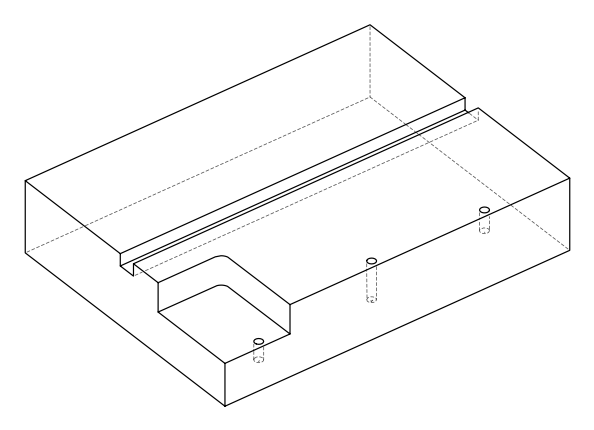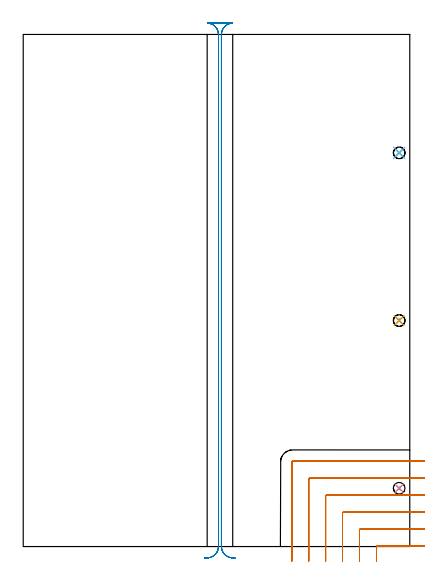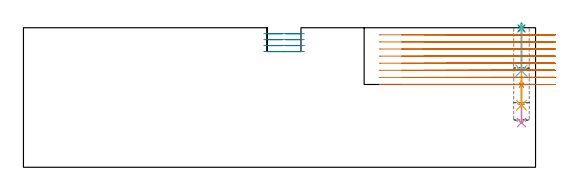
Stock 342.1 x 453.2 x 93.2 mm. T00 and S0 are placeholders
(PLAN: 8 operations, 2 tool changes, 22.4 min)
(1 SPOT_DRILL | STEP1POCKET | NXT0321_9005460120000 | 0.04 min | 4163 mm3)
(2 SPOT_DRILL_1 | STEP1POCKET_1 | NXT0321_9005460120000 | 0.03 min | 1 mm3)
(3 SPOT_DRILL_2 | STEP1POCKET_2 | NXT0321_9005460120000 | 0.03 min | 1 mm3)
(4 DRILL_BLIND_HOLE_INTO_CENTER | STEP1POCKET | NXT0301_074 | 0.12 min | 2072 mm3)
(5 DRILL_BLIND_HOLE_INTO_CENTER_1 | STEP1POCKET_1 | NXT0301_074 | 0.22 min | 4189 mm3)
(6 DRILL_BLIND_HOLE_INTO_CENTER_2 | STEP1POCKET_2 | NXT0301_074 | 0.12 min | 2271 mm3)
(7 MILL_CORNER_NOTCH_RECTANGULAR | CORNER_NOTCH_RECTANGULAR | UGT0201_094 | Follow Part, ap 5, ae 75% | 13.87 min | 365848 mm3)
(8 MILL_RECTANGULAR_SLOT | SLOT_RECTANGULAR | UGT0201_094 | Follow Part, ap 5, ae 75% | 8.02 min | 162882 mm3)
(TOOL NXT0321_9005460120000 | NC Spot Drill, 142deg, 12mm, Carbide, Uncoated | D12 PA142 FL30 Z2)
(TOOL NXT0301_074 | Carbide Drill 10.3mm [860.1-1030-031A1-MM 2214] | D10.3 PA140 FL55 Z2)
(TOOL UGT0201_094 | End mill 20 mm | D20 FL38 Z4)
(OP 1 SPOT_DRILL)
G17 G21 G94 G90
T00 M6
G54
G17 G0 G90 X332.7 Y51.6 S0 M3
G43 Z103.2 H0
G94 G81 G98 Z54.857 F250. R58.3
G80
M5
M2
(OP 2 SPOT_DRILL_1)
G17 G21 G94 G90
T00 M6
G54
G17 G0 G90 X332.7 Y200. S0 M3
G43 Z103.2 H0
G94 G81 G98 Z92.757 F250. R96.2
G80
M5
M2
(OP 3 SPOT_DRILL_2)
G17 G21 G94 G90
T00 M6
G54
G17 G0 G90 X332.7 Y348.4 S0 M3
G43 Z103.2 H0
G94 G81 G98 Z92.757 F250. R96.2
G80
M5
M2
(OP 4 DRILL_BLIND_HOLE_INTO_CENTER)
G17 G21 G94 G90
T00 M6
G54
G17 G0 G90 X332.7 Y51.6 S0 M3
G43 Z103.2 H1
G94 G81 G98 Z29.8 F250. R57.3
G80
M5
M2
(OP 5 DRILL_BLIND_HOLE_INTO_CENTER_1)
G17 G21 G94 G90
T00 M6
G54
G17 G0 G90 X332.7 Y200. S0 M3
G43 Z103.2 H1
G94 G81 G98 Z41.4 F250. R95.2
G80
M5
M2
(OP 6 DRILL_BLIND_HOLE_INTO_CENTER_2)
G17 G21 G94 G90
T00 M6
G54
G17 G0 G90 X332.7 Y348.4 S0 M3
G43 Z103.2 H1
G94 G81 G98 Z64.5 F250. R95.2
G80
M5
M2
(OP 7 MILL_CORNER_NOTCH_RECTANGULAR)
G17 G21 G94 G90
T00 M6
G54
G17 G0 G90 X355.1 Y0.5 S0 M3
G43 Z103.2 H0
Z88.462
G94 G1 X352.1 F250.
X313.593 F500.
G3 X312.6 Y-0.493 R1.
G1 Y-10.
Y-13. F250.
G0 Z103.2
X355.1 Y15.5
Z88.462
G1 X352.1
X298.594 F500.
G3 X297.6 Y14.506 R1.
G1 Y-10.
Y-13. F250.
G0 Z103.2
X355.1 Y30.5
Z88.462
G1 X352.1
X283.594 F500.
G3 X282.6 Y29.506 R1.
G1 Y-10.
Y-13. F250.
G0 Z103.2
X355.1 Y45.5
Z88.462
G1 X352.1
X268.595 F500.
G3 X267.6 Y44.505 R1.
G1 Y-10.
Y-13. F250.
G0 Z103.2
X355.1 Y60.5
Z88.462
G1 X352.1
X253.595 F500.
G3 X252.6 Y59.505 R1.
G1 Y-10.
Y-13. F250.
G0 Z103.2
X355.1 Y75.5
Z88.462
G1 X352.1
X238.595 F500.
G3 X237.6 Y74.505 R1.
G1 Y-10.
Y-13. F250.
G0 Z103.2
X355.1 Y0.5
Z83.725
G1 X352.1
X313.593 F500.
G3 X312.6 Y-0.493 R1.
G1 Y-10.
Y-13. F250.
G0 Z103.2
X355.1 Y15.5
Z83.725
G1 X352.1
X298.594 F500.
G3 X297.6 Y14.506 R1.
G1 Y-10.
Y-13. F250.
G0 Z103.2
X355.1 Y30.5
Z83.725
G1 X352.1
X283.594 F500.
G3 X282.6 Y29.506 R1.
G1 Y-10.
Y-13. F250.
G0 Z103.2
X355.1 Y45.5
Z83.725
G1 X352.1
X268.595 F500.
G3 X267.6 Y44.505 R1.
G1 Y-10.
Y-13. F250.
G0 Z103.2
X355.1 Y60.5
Z83.725
G1 X352.1
X253.595 F500.
G3 X252.6 Y59.505 R1.
G1 Y-10.
Y-13. F250.
G0 Z103.2
X355.1 Y75.5
Z83.725
G1 X352.1
X238.595 F500.
G3 X237.6 Y74.505 R1.
G1 Y-10.
Y-13. F250.
G0 Z103.2
X355.1 Y0.5
Z78.987
G1 X352.1
X313.593 F500.
G3 X312.6 Y-0.493 R1.
G1 Y-10.
Y-13. F250.
G0 Z103.2
X355.1 Y15.5
Z78.987
G1 X352.1
X298.594 F500.
G3 X297.6 Y14.506 R1.
G1 Y-10.
Y-13. F250.
G0 Z103.2
X355.1 Y30.5
Z78.987
G1 X352.1
X283.594 F500.
G3 X282.6 Y29.506 R1.
G1 Y-10.
Y-13. F250.
G0 Z103.2
X355.1 Y45.5
Z78.987
G1 X352.1
X268.595 F500.
G3 X267.6 Y44.505 R1.
G1 Y-10.
Y-13. F250.
G0 Z103.2
X355.1 Y60.5
Z78.987
G1 X352.1
X253.595 F500.
G3 X252.6 Y59.505 R1.
G1 Y-10.
Y-13. F250.
G0 Z103.2
X355.1 Y75.5
Z78.987
G1 X352.1
X238.595 F500.
G3 X237.6 Y74.505 R1.
G1 Y-10.
Y-13. F250.
G0 Z103.2
X355.1 Y0.5
Z74.25
G1 X352.1
X313.593 F500.
G3 X312.6 Y-0.493 R1.
G1 Y-10.
Y-13. F250.
G0 Z103.2
X355.1 Y15.5
Z74.25
G1 X352.1
X298.594 F500.
G3 X297.6 Y14.506 R1.
G1 Y-10.
Y-13. F250.
G0 Z103.2
X355.1 Y30.5
Z74.25
G1 X352.1
X283.594 F500.
G3 X282.6 Y29.506 R1.
G1 Y-10.
Y-13. F250.
G0 Z103.2
X355.1 Y45.5
Z74.25
G1 X352.1
X268.595 F500.
G3 X267.6 Y44.505 R1.
G1 Y-10.
Y-13. F250.
G0 Z103.2
X355.1 Y60.5
Z74.25
G1 X352.1
X253.595 F500.
G3 X252.6 Y59.505 R1.
G1 Y-10.
Y-13. F250.
G0 Z103.2
X355.1 Y75.5
Z74.25
G1 X352.1
X238.595 F500.
G3 X237.6 Y74.505 R1.
G1 Y-10.
Y-13. F250.
G0 Z103.2
X355.1 Y0.5
Z69.512
G1 X352.1
X313.593 F500.
G3 X312.6 Y-0.493 R1.
G1 Y-10.
Y-13. F250.
G0 Z103.2
X355.1 Y15.5
Z69.512
G1 X352.1
X298.594 F500.
G3 X297.6 Y14.506 R1.
G1 Y-10.
Y-13. F250.
G0 Z103.2
X355.1 Y30.5
Z69.512
G1 X352.1
X283.594 F500.
G3 X282.6 Y29.506 R1.
G1 Y-10.
Y-13. F250.
G0 Z103.2
X355.1 Y45.5
Z69.512
G1 X352.1
X268.595 F500.
G3 X267.6 Y44.505 R1.
G1 Y-10.
Y-13. F250.
G0 Z103.2
X355.1 Y60.5
Z69.512
G1 X352.1
X253.595 F500.
G3 X252.6 Y59.505 R1.
G1 Y-10.
Y-13. F250.
G0 Z103.2
X355.1 Y75.5
Z69.512
G1 X352.1
X238.595 F500.
G3 X237.6 Y74.505 R1.
G1 Y-10.
Y-13. F250.
G0 Z103.2
X355.1 Y0.5
Z64.775
G1 X352.1
X313.593 F500.
G3 X312.6 Y-0.493 R1.
G1 Y-10.
Y-13. F250.
G0 Z103.2
X355.1 Y15.5
Z64.775
G1 X352.1
X298.594 F500.
G3 X297.6 Y14.506 R1.
G1 Y-10.
Y-13. F250.
G0 Z103.2
X355.1 Y30.5
Z64.775
G1 X352.1
X283.594 F500.
G3 X282.6 Y29.506 R1.
G1 Y-10.
Y-13. F250.
G0 Z103.2
X355.1 Y45.5
Z64.775
G1 X352.1
X268.595 F500.
G3 X267.6 Y44.505 R1.
G1 Y-10.
Y-13. F250.
G0 Z103.2
X355.1 Y60.5
Z64.775
G1 X352.1
X253.595 F500.
G3 X252.6 Y59.505 R1.
G1 Y-10.
Y-13. F250.
G0 Z103.2
X355.1 Y75.5
Z64.775
G1 X352.1
X238.595 F500.
G3 X237.6 Y74.505 R1.
G1 Y-10.
Y-13. F250.
G0 Z103.2
X355.1 Y0.5
Z60.037
G1 X352.1
X313.593 F500.
G3 X312.6 Y-0.493 R1.
G1 Y-10.
Y-13. F250.
G0 Z103.2
X355.1 Y15.5
Z60.037
G1 X352.1
X298.594 F500.
G3 X297.6 Y14.506 R1.
G1 Y-10.
Y-13. F250.
G0 Z103.2
X355.1 Y30.5
Z60.037
G1 X352.1
X283.594 F500.
G3 X282.6 Y29.506 R1.
G1 Y-10.
Y-13. F250.
G0 Z103.2
X355.1 Y45.5
Z60.037
G1 X352.1
X268.595 F500.
G3 X267.6 Y44.505 R1.
G1 Y-10.
Y-13. F250.
G0 Z103.2
X355.1 Y60.5
Z60.037
G1 X352.1
X253.595 F500.
G3 X252.6 Y59.505 R1.
G1 Y-10.
Y-13. F250.
G0 Z103.2
X355.1 Y75.5
Z60.037
G1 X352.1
X238.595 F500.
G3 X237.6 Y74.505 R1.
G1 Y-10.
Y-13. F250.
G0 Z103.2
X355.1 Y0.5
Z55.3
G1 X352.1
X313.593 F500.
G3 X312.6 Y-0.493 R1.
G1 Y-10.
Y-13. F250.
G0 Z103.2
X355.1 Y15.5
Z55.3
G1 X352.1
X298.594 F500.
G3 X297.6 Y14.506 R1.
G1 Y-10.
Y-13. F250.
G0 Z103.2
X355.1 Y30.5
Z55.3
G1 X352.1
X283.594 F500.
G3 X282.6 Y29.506 R1.
G1 Y-10.
Y-13. F250.
G0 Z103.2
X355.1 Y45.5
Z55.3
G1 X352.1
X268.595 F500.
G3 X267.6 Y44.505 R1.
G1 Y-10.
Y-13. F250.
G0 Z103.2
X355.1 Y60.5
Z55.3
G1 X352.1
X253.595 F500.
G3 X252.6 Y59.505 R1.
G1 Y-10.
Y-13. F250.
G0 Z103.2
X355.1 Y75.5
Z55.3
G1 X352.1
X238.595 F500.
G3 X237.6 Y74.505 R1.
G1 Y-10.
Y-13. F250.
G0 Z103.2
M5
M2
(OP 8 MILL_RECTANGULAR_SLOT)
G17 G21 G94 G90
T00 M6
G54
G17 G0 G90 X187.617 Y-10.202 S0 M3
G43 Z103.2 H0
Z89.225
G94 G1 X184.626 Y-9.97 F250.
G2 X175.4 Y0. R10. F500.
G1 Y453.2
G2 X184.953 Y463.19 R10.
G1 Y463.2
X163.247
Y463.19
G2 X172.8 Y453.2 R10.
G1 Y0.
G2 X163.574 Y-9.97 R10.
G1 X160.583 Y-10.202 F250.
G0 X187.617 Z85.25
G1 X184.626 Y-9.97
G2 X175.4 Y0. R10. F500.
G1 Y453.2
G2 X184.953 Y463.19 R10.
G1 Y463.2
X163.247
Y463.19
G2 X172.8 Y453.2 R10.
G1 Y0.
G2 X163.574 Y-9.97 R10.
G1 X160.583 Y-10.202 F250.
G0 X187.617 Z81.275
G1 X184.626 Y-9.97
G2 X175.4 Y0. R10. F500.
G1 Y453.2
G2 X184.953 Y463.19 R10.
G1 Y463.2
X163.247
Y463.19
G2 X172.8 Y453.2 R10.
G1 Y0.
G2 X163.574 Y-9.97 R10.
G1 X160.583 Y-10.202 F250.
G0 X187.617 Z77.3
G1 X184.626 Y-9.97
G2 X175.4 Y0. R10. F500.
G1 Y453.2
G2 X184.953 Y463.19 R10.
G1 Y463.2
X163.247
Y463.19
G2 X172.8 Y453.2 R10.
G1 Y0.
G2 X163.574 Y-9.97 R10.
G1 X160.583 Y-10.202 F250.
G0 Z103.2
M5
M2
